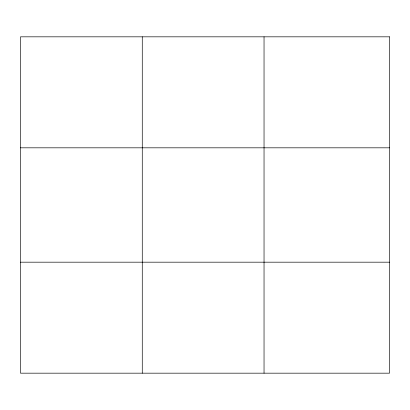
<?xml version="1.0" encoding="UTF-8"?>
<svg xmlns="http://www.w3.org/2000/svg" width="410" height="410" viewBox="0 0 410 410"><rect width="100%" height="100%" fill="white"/><g stroke="black" fill="none" stroke-linecap="round" stroke-linejoin="round"><path stroke-width="0.61" d="M142.27 373.172L142.27 36.828M264.04 373.172L264.04 36.828M20.5 147.82L389.5 147.82M20.5 262.18L389.5 262.18M389.5 36.828L389.5 373.172L20.5 373.172L20.5 36.828L389.5 36.828"/></g></svg>
